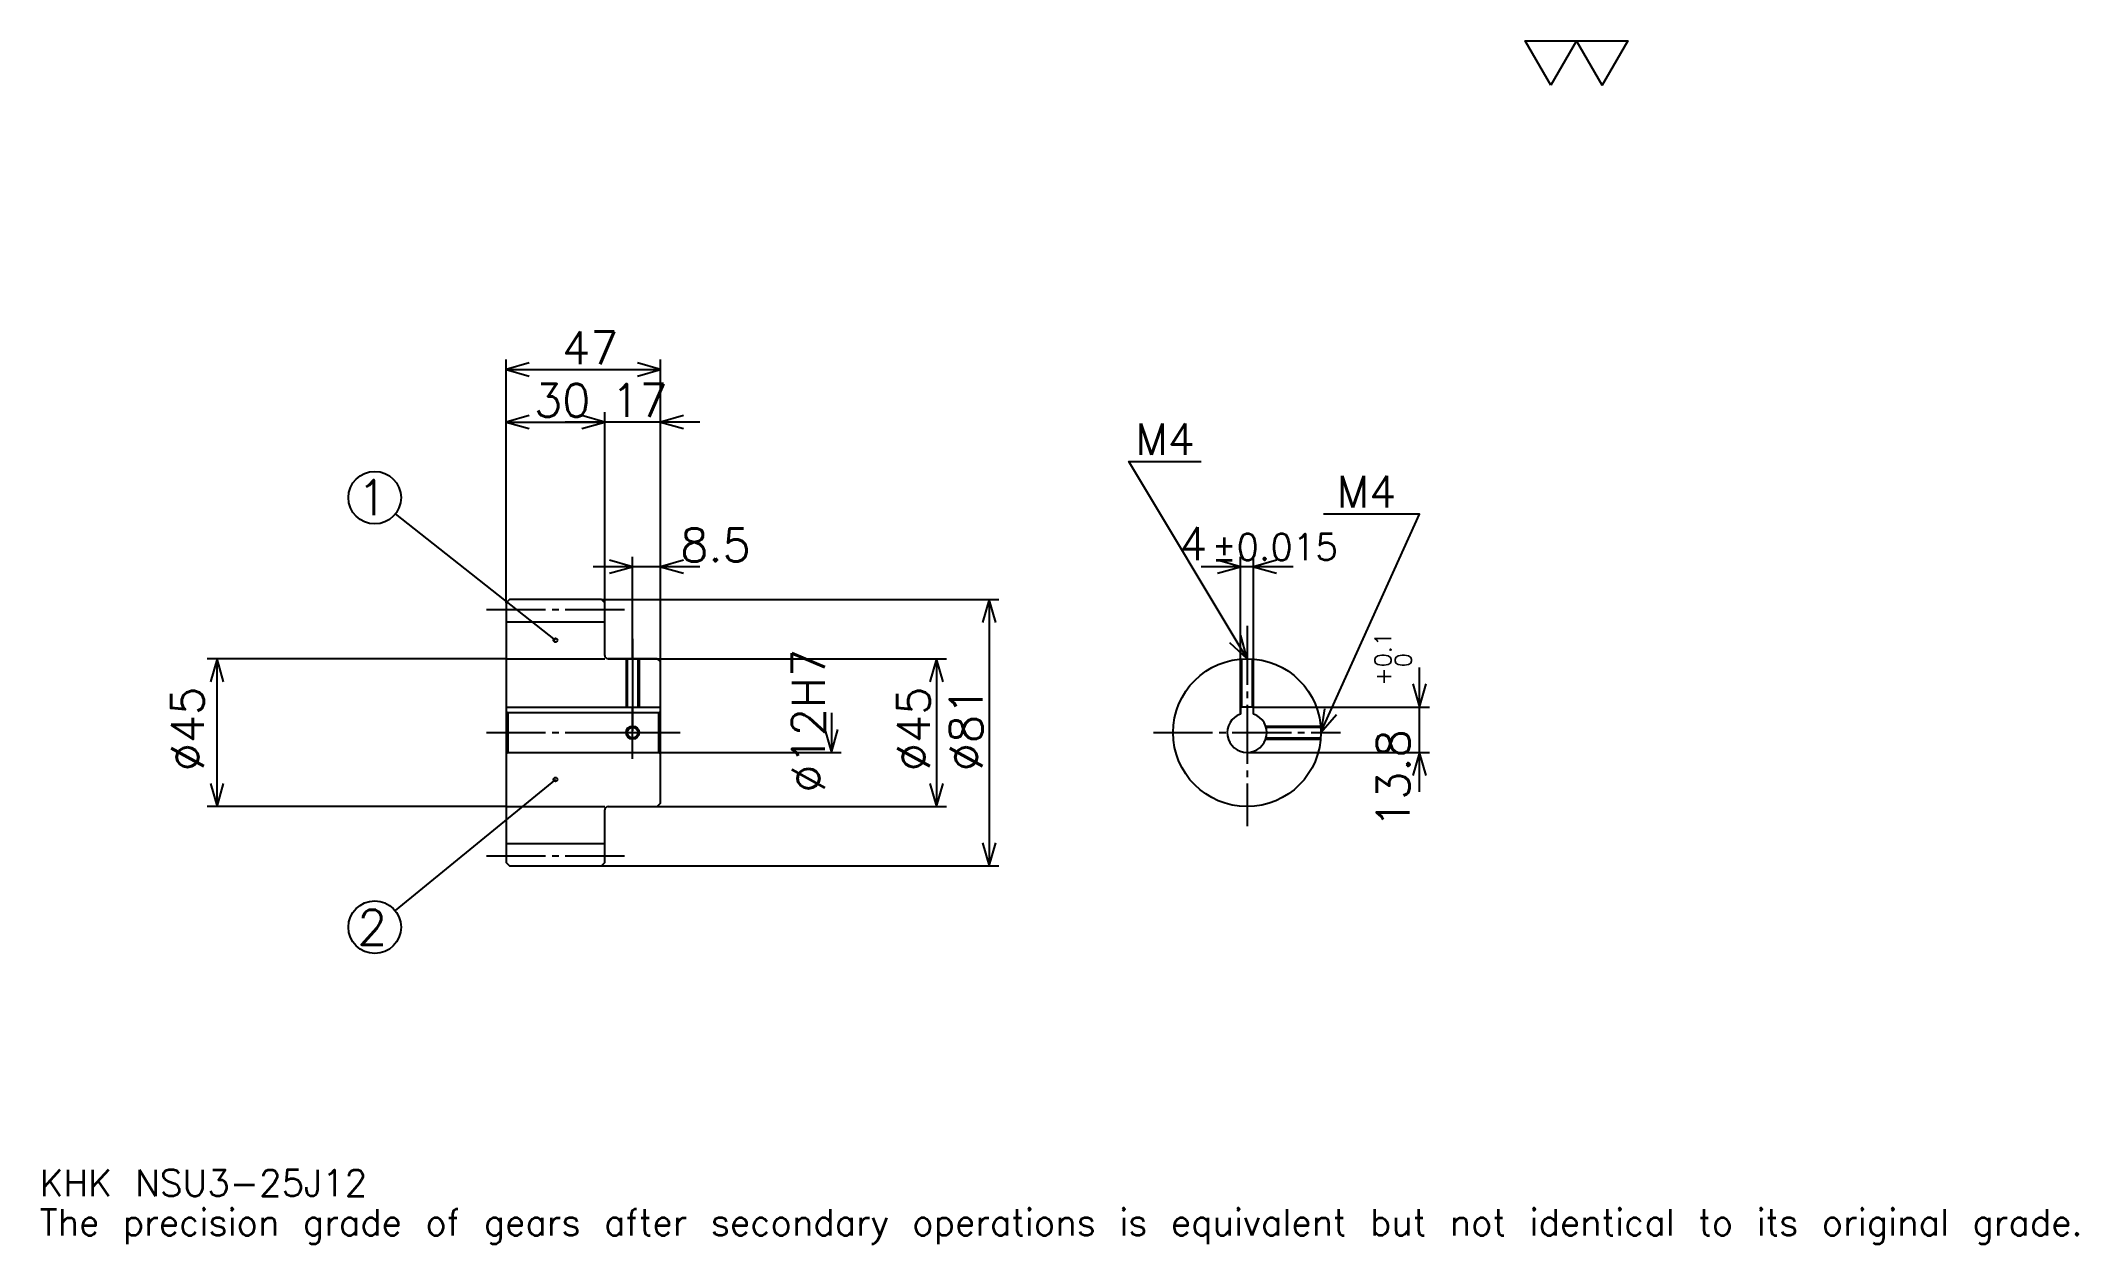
# Model space of a CAD drawing. Extents: x 20 to 641, y 7 to 374.
import ezdxf

# ---------------------------------------------------------------- set-up
doc = ezdxf.new("R2010")
doc.units = 0
doc.linetypes.add('DASHDOT', pattern=[24, 18, -2, 2, -2])
doc.layers.get('0').update_dxf_attribs({"linetype": 'CONTINUOUS'})
doc.layers.add('DASHDOT', color=6, linetype='DASHDOT')
doc.styles.add('KANJI', font='TXT', dxfattribs={"bigfont": 'BIGFONT'})

msp = doc.modelspace()

# ---------------------------------------------------------------- linework, layer by layer
at = {"color": 5}
for p, q in [((162, 203.5), (162, 276.5)), ((162, 273.5), (209, 273.5)), ((209, 203.5), (209, 276.5)), ((192, 203.5), (192, 260.5)), ((162, 257.5), (192, 257.5)), ((221, 257.5), (180, 257.5)), ((177, 191.125), (128.281616, 229.546082)), ((221, 213.5), (188.5, 213.5)), ((200.5, 203.5), (200.5, 216.5)), ((401.5, 213.5), (373.5, 213.5)), ((385.5, 170.800003), (385.5, 216.5)), ((389.5, 170.800003), (389.5, 216.5)), ((162, 202.5), (162, 203.5)), ((191, 203.5), (209, 203.5)), ((192, 202.5), (192, 203.5)), ((200.5, 185.5), (200.5, 203.5)), ((200.5, 185.5), (200.5, 203.5)), ((209, 203.5), (312, 203.5)), ((209, 184.5), (209, 203.5)), ((309, 203.5), (309, 122.5)), ((162, 185.5), (71, 185.5)), ((74, 140.5), (74, 185.5)), ((193, 185.5), (209, 185.5)), ((209, 185.5), (296, 185.5)), ((293, 185.5), (293, 140.5)), ((440, 145), (440, 182.800003)), ((261, 169), (261, 157)), ((389.5, 170.800003), (443, 170.800003)), ((209, 157), (264, 157)), ((387.5, 157), (443, 157)), ((177, 148.75), (128.194412, 108.862526)), ((162, 140.5), (71, 140.5)), ((193, 140.5), (209, 140.5)), ((209, 140.5), (296, 140.5)), ((191, 122.5), (209, 122.5)), ((209, 122.5), (312, 122.5))]:
    msp.add_line(p, q, dxfattribs=at)
at = {"color": 4}
for p, q in [((162, 196.75), (192, 196.75)), ((162, 185.5), (192, 185.5)), ((162, 170.800003), (209, 170.800003)), ((162.5, 169), (162.5, 157)), ((208.5, 169), (209, 169.5)), ((208.5, 157), (209, 156.5)), ((162, 140.5), (192, 140.5)), ((162, 129.25), (192, 129.25))]:
    msp.add_line(p, q, dxfattribs=at)
at = {"color": 7}
msp.add_lwpolyline([(480, 360), (472.200012, 373.519989), (503.399994, 373.519989), (495.600006, 360), (487.799988, 373.519989), (480, 360)], dxfattribs=at)
at = {"color": 5}
for points in [[(169, 275.5), (162, 273.5), (169, 271.5)], [(202, 271.5), (209, 273.5), (202, 275.5)], [(169, 259.5), (162, 257.5), (169, 255.5)], [(185, 255.5), (192, 257.5), (185, 259.5)], [(185, 255.5), (192, 257.5), (185, 259.5)], [(216, 259.5), (209, 257.5), (216, 255.5)], [(387.5, 185.5), (351.5, 245.5), (373.5, 245.5)], [(410, 163), (440, 229.5), (410.799988, 229.5)], [(193.5, 211.5), (200.5, 213.5), (193.5, 215.5)], [(216, 215.5), (209, 213.5), (216, 211.5)], [(378.5, 211.5), (385.5, 213.5), (378.5, 215.5)], [(396.5, 215.5), (389.5, 213.5), (396.5, 211.5)], [(311, 196.5), (309, 203.5), (307, 196.5)], [(382.183533, 190.473465), (387.5, 185.5), (385.613525, 192.531448)], [(76, 178.5), (74, 185.5), (72, 178.5)], [(295, 178.5), (293, 185.5), (291, 178.5)], [(438, 177.800003), (440, 170.800003), (442, 177.800003)], [(411.055481, 170.203186), (410, 163), (414.701599, 168.558319)], [(259, 164), (261, 157), (263, 164)], [(442, 150), (440, 157), (438, 150)], [(72, 147.5), (74, 140.5), (76, 147.5)], [(291, 147.5), (293, 140.5), (295, 147.5)], [(307, 129.5), (309, 122.5), (311, 129.5)]]:
    msp.add_lwpolyline(points, dxfattribs=at)
at = {"color": 4}
for points in [[(192, 186.5), (192, 202.5), (191, 203.5), (163, 203.5), (162, 202.5), (162, 156.5)], [(193, 140.5), (208, 140.5), (209, 141.5), (209, 184.5), (208, 185.5), (193, 185.5)], [(198.5, 185.5), (198.5, 170.800003)], [(198.880005, 185.5), (198.880005, 170.800003)], [(202.119995, 185.5), (202.119995, 170.800003)], [(202.5, 185.5), (202.5, 170.800003)], [(385.5, 168.65686), (385.5, 185.410934)], [(385.880005, 170.800003), (385.880005, 185.441605)], [(389.119995, 170.800003), (389.119995, 185.441605)], [(389.5, 168.65686), (389.5, 185.410934)], [(162, 156.5), (162.5, 157), (208.5, 157), (208.5, 169), (162.5, 169), (162, 169.5)], [(389.5, 168.65686), (389.5, 170.800003), (385.5, 170.800003), (385.5, 168.65686)], [(393.15686, 165), (409.91095, 165)], [(393.277161, 164.619995), (409.941589, 164.619995)], [(393.277161, 161.380005), (409.941589, 161.380005)], [(162, 156.5), (162, 123.5), (163, 122.5), (191, 122.5), (192, 123.5), (192, 139.5)], [(393.15686, 161), (409.91095, 161)]]:
    msp.add_lwpolyline(points, dxfattribs=at)
at = {"color": 5}
for centre, radius in [((122, 234.5), 8), ((177, 191.125), 0.6), ((177, 148.75), 0.6), ((122, 103.800003), 8)]:
    msp.add_circle(centre, radius, dxfattribs=at)
at = {"color": 4}
for centre, radius in [((387.5, 163), 22.5), ((200.5, 163), 1.62)]:
    msp.add_circle(centre, radius, dxfattribs=at)
at = {"color": 7}
msp.add_circle((200.5, 163), 2, dxfattribs=at)
at = {"color": 4}
for centre, radius, start, end in [((193, 186.5), 1, 180, 270), ((387.5, 163), 6, 109.471220943, 70.528779057), ((193, 139.5), 1, 90, 180)]:
    msp.add_arc(centre, radius, start, end, dxfattribs=at)
at = {"layer": 'DASHDOT', "color": 7}
for p, q in [((156, 200.5), (198, 200.5)), ((387.5, 195.5), (387.5, 134.5)), ((200.5, 185.5), (200.5, 163)), ((156, 163), (215, 163)), ((359, 163), (416, 163)), ((156, 125.5), (198, 125.5))]:
    msp.add_line(p, q, dxfattribs=at)
for points in [[(200.5, 191.5), (200.5, 164.800003)], [(200.5, 155), (200.5, 171)], [(192.5, 163), (208.5, 163)]]:
    msp.add_lwpolyline(points, dxfattribs=at)

# ---------------------------------------------------------------- texts
at = {"color": 7, "style": 'KANJI'}
for s, height, p in [('47', 10, (179, 275.100006)), ('30', 10, (170.5, 259.100006)), ('17', 10, (194, 259.100006)), ('M4', 9.6, (353.5, 247.5)), ('1', 10.666667, (116.666672, 229.166656)), ('M4', 9.6, (414.799988, 231.5)), ('8.5', 10, (215, 215.100006)), ('4', 10, (366.858032, 215.5)), ('%%p0.015', 8, (376.756775, 215.5)), ('2', 10.666667, (116.666672, 98.466667)), ('KHK NSU3-25J12', 8, (20, 22)), ('The precision grade of gears after secondary operations is equivalent but not identical to its original grade.', 8, (20, 10))]:
    msp.add_text(s, height=height, dxfattribs=at).set_placement(p)
for s, height, p in [('%%c12H7', 10, (259, 144.75)), ('0.1', 5, (431.399994, 182.890381)), ('0', 5, (437.600006, 182.890381)), ('+', 5, (431.399994, 177.290375)), ('%%c45', 10, (70, 151.25)), ('%%c45', 10, (291, 151.25)), ('%%c81', 10, (307, 151.25)), ('13.8', 10, (437, 134.006409))]:
    msp.add_text(s, height=height, rotation=90, dxfattribs=at).set_placement(p)

doc.saveas('drawing.dxf')
